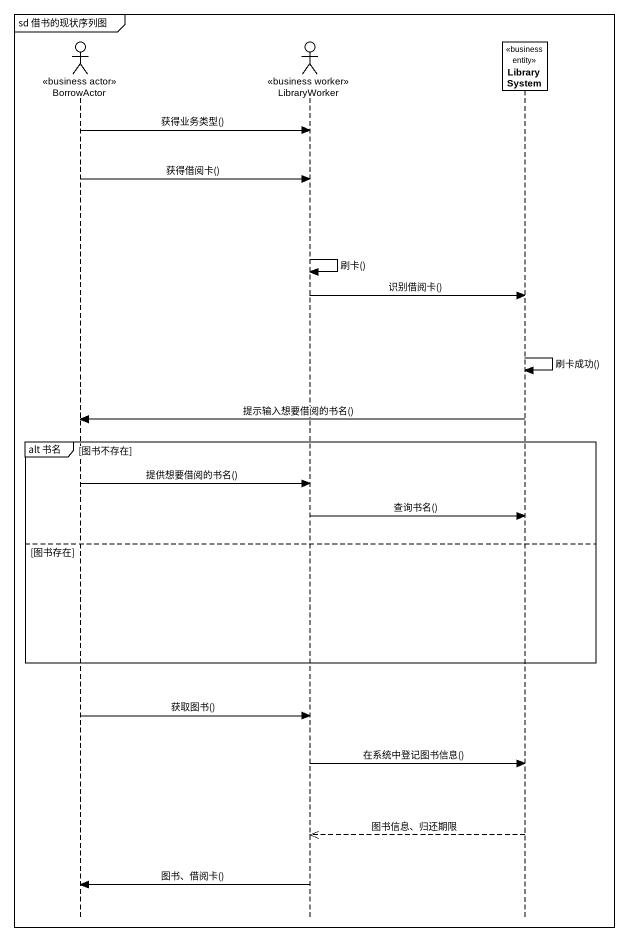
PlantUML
@startuml
mainframe sd 借书的现状序列图
hide footbox
actor BorrowActor <<business actor>>
actor LibraryWorker <<business worker>>
participant LibrarySystem <<business entity>>

BorrowActor -> LibraryWorker : 获得业务类型()
BorrowActor -> LibraryWorker : 获得借阅卡()
LibraryWorker -> LibraryWorker : 刷卡()
LibraryWorker -> LibrarySystem : 识别借阅卡()
LibrarySystem -> LibrarySystem : 刷卡成功()
LibrarySystem -> BorrowActor : 提示输入想要借阅的书名()
group alt 书名 [图书不存在]
  BorrowActor -> LibraryWorker : 提供想要借阅的书名()
  LibraryWorker -> LibrarySystem : 查询书名()
else 图书存在
end
BorrowActor -> LibraryWorker : 获取图书()
LibraryWorker -> LibrarySystem : 在系统中登记图书信息()
LibrarySystem -->> LibraryWorker : 图书信息、归还期限
LibraryWorker -> BorrowActor : 图书、借阅卡()
@enduml
